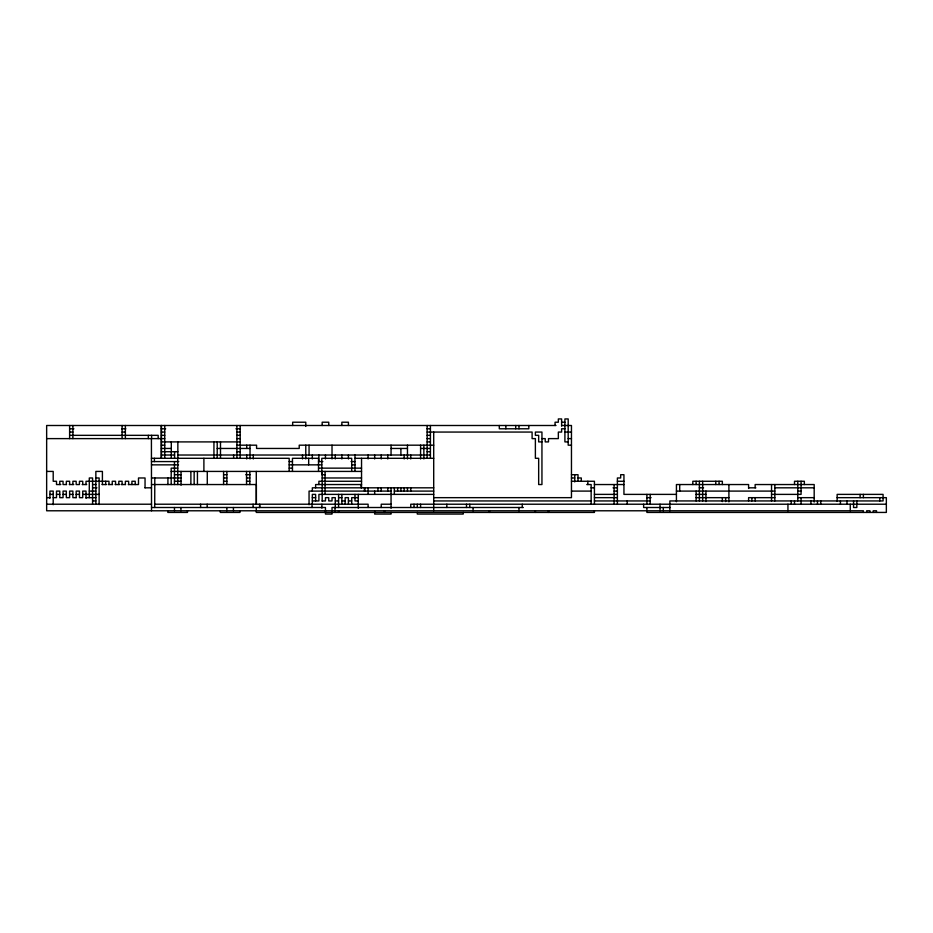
<?xml version="1.0" encoding="UTF-8"?>
<svg xmlns="http://www.w3.org/2000/svg" width="933" height="933" viewBox="0 0 933 933"><rect width="100%" height="100%" fill="white"/><g stroke="black" fill="none" stroke-linecap="round" stroke-linejoin="round"><path stroke-width="1.4" d="M561.619 422.217L564.908 422.217M555.998 425.495L46.65 425.495L46.65 510.783L863.387 510.783L863.387 512.427M561.619 425.495L571.462 425.495L571.462 497.662L433.705 497.662M69.613 428.783L73.894 428.783M121.628 428.783L125.838 428.783M161.327 428.783L165.654 428.783M235.956 428.783L240.178 428.783M427.034 428.783L430.416 428.783M564.908 428.783L561.619 428.783L561.619 432.061L558.342 432.061L558.342 438.615L548.499 438.615L548.499 441.904L545.222 441.904L545.222 438.615L541.945 438.615M69.613 432.061L72.891 432.061M122.095 432.061L125.372 432.061M161.456 432.061L164.733 432.061M236.9 432.061L240.178 432.061M427.139 432.061L532.102 432.061L532.102 438.615L535.379 438.615L535.379 458.301L538.668 458.301L538.668 484.542L541.945 484.542L541.945 432.061L535.379 432.061L535.379 435.338L538.668 435.338L538.668 441.904L541.945 441.904M564.908 432.061L571.462 432.061M69.613 435.338L158.178 435.338L158.178 438.615M161.456 435.338L164.733 435.338M236.9 435.338L240.178 435.338M427.139 435.338L430.416 435.338M46.65 438.615L161.257 438.615M161.456 438.615L164.733 438.615M236.9 438.615L240.178 438.615M427.139 438.615L430.416 438.615M568.185 438.615L571.462 438.615M161.456 441.904L240.178 441.904M427.139 441.904L430.416 441.904M568.185 441.904L564.908 441.904L564.908 418.94L568.185 418.94L568.185 445.181L571.462 445.181M161.456 445.181L164.733 445.181M236.9 445.181L256.575 445.181L256.575 448.458L299.213 448.458L299.213 445.181L433.705 445.181M161.456 448.458L171.299 448.458M217.214 448.458L250.021 448.458M391.055 448.458L407.464 448.458M420.585 448.458L430.416 448.458M161.456 451.735L177.853 451.735M236.9 451.735L240.178 451.735M427.139 451.735L430.416 451.735M161.456 455.024L174.576 455.024M177.853 455.024L430.416 455.024M151.414 458.301L289.183 458.301L289.183 471.422M354.983 458.301L433.705 458.301M151.519 461.578L178.798 461.578M289.183 461.578L292.461 461.578M318.515 461.578L322.83 461.578M351.041 461.578L354.983 461.578M151.519 464.856L178.483 464.856M289.183 464.856L321.792 464.856M351.694 464.856L354.983 464.856M177.76 468.144L171.194 468.144L171.194 484.542M289.183 468.144L292.461 468.144M318.515 468.144L361.538 468.144M46.65 471.422L53.204 471.422L53.204 481.265L56.493 481.265L56.493 484.542L60.808 484.542M171.194 471.422L361.538 471.422M174.471 474.699L181.037 474.699M223.582 474.699L226.859 474.699M245.811 474.699L250.184 474.699M325.069 474.699L321.792 474.699L321.792 458.301L351.694 458.301L351.694 471.422M571.462 474.699L578.017 474.699L578.017 481.265M95.854 477.976L99.131 477.976L99.131 504.59M151.519 477.976L181.037 477.976M223.582 477.976L226.859 477.976M246.545 477.976L249.822 477.976M322.177 477.976L361.538 477.976M571.462 477.976L574.74 477.976M578.017 477.976L581.306 477.976L581.306 481.265M174.471 481.265L181.037 481.265M223.582 481.265L226.859 481.265M246.545 481.265L249.822 481.265M361.538 481.265L318.899 481.265L318.899 484.542M571.462 481.265L594.426 481.265L594.426 504.217M617.389 481.265L623.944 481.265M66.558 484.542L63.047 484.542L63.047 481.265L59.77 481.265L59.77 484.542M69.322 484.542L73.754 484.542M82.162 484.542L86.699 484.542M92.577 484.542L95.854 484.542M102.047 484.542L106.42 484.542M108.286 484.542L112.601 484.542M115.167 484.542L119.541 484.542M121.232 484.542L125.547 484.542M128.287 484.542L138.492 484.542L138.492 477.976L145.047 477.976L145.047 487.819M151.519 484.542L256.377 484.542L256.377 504.217M361.538 484.542L315.622 484.542L315.622 487.819M586.764 484.542L591.149 484.542L591.149 504.217M594.426 484.542L623.944 484.542M92.577 487.819L96.939 487.819M144.953 487.819L151.519 487.819M433.705 487.819L312.333 487.819L312.333 491.096M591.149 487.819L594.426 487.819M613.051 487.819L617.389 487.819M699.26 487.819L703.587 487.819M748.593 487.819L755.87 487.819M774.833 487.819L814.182 487.819M89.288 491.096L95.854 491.096M391.055 491.096L309.056 491.096L309.056 504.765M394.344 491.096L433.705 491.096M571.462 491.096L591.149 491.096M614.101 491.096L617.389 491.096M676.425 491.096L774.833 491.096M797.785 491.096L801.074 491.096M49.927 494.385L53.204 494.385M56.493 494.385L59.77 494.385M63.047 494.385L66.336 494.385M69.613 494.385L72.891 494.385M76.168 494.385L79.445 494.385M82.734 494.385L99.131 494.385M433.705 494.385L318.899 494.385L318.899 500.939L312.333 500.939M594.426 494.385L617.389 494.385M676.425 494.385L623.944 494.385L623.944 474.699L620.667 474.699L620.667 477.976L617.389 477.976L617.389 504.217M696.111 494.385L705.943 494.385M771.544 494.385L801.074 494.385L801.074 481.265M46.65 497.662L49.927 497.662M53.216 497.662L56.493 497.662L56.493 491.096L59.77 491.096L59.77 497.662L63.047 497.662L63.047 491.096L66.336 491.096L66.336 497.662L69.613 497.662L69.613 491.096L72.891 491.096L72.891 497.662L76.168 497.662M86.011 497.662L95.854 497.662M312.333 497.662L315.622 497.662M338.574 497.662L341.863 497.662M358.26 497.662L351.694 497.662L351.694 504.217M594.426 497.662L617.389 497.662M646.779 497.662L651.106 497.662M696.111 497.662L728.906 497.662M774.833 497.662L748.593 497.662L748.593 500.939M797.785 497.662L814.182 497.662M837.146 497.662L886.35 497.662L886.35 512.427L646.907 512.427L646.907 507.505M92.577 500.939L95.854 500.939M322.177 500.939L325.454 500.939L325.454 497.662L328.743 497.662L328.743 500.939L332.02 500.939L332.02 497.662L335.297 497.662L335.297 507.505M335.297 500.939L338.574 500.939M341.863 500.939L345.14 500.939M348.417 500.939L351.694 500.939M358.26 500.939L354.983 500.939L354.983 494.385M433.705 500.939L591.149 500.939M594.426 500.939L650.184 500.939M46.65 504.217L151.519 504.217M154.703 504.217L368.103 504.217L368.103 507.505M391.055 504.217L381.224 504.217L381.224 507.505M886.35 504.217L410.742 504.217L410.742 507.505M151.519 507.505L325.454 507.505L325.454 514.06L332.02 514.06L332.02 507.505L523.355 507.505M670.221 507.505L643.63 507.505L643.63 504.217M883.073 497.196L883.073 494.385L837.146 494.385L837.146 501.406M883.073 497.662L883.073 500.939L669.871 500.939L669.871 510.783M879.796 497.662L879.796 500.939M876.507 512.427L876.507 510.783L873.23 510.783L873.23 512.427M869.953 512.427L869.953 510.783L866.664 510.783L866.664 512.427M863.387 494.385L863.387 497.662M860.109 494.385L860.109 497.662M856.832 500.939L856.832 507.505L853.555 507.505L853.555 500.939M850.266 504.217L850.266 510.783M846.989 500.939L846.989 504.217M840.423 500.939L840.423 504.217M820.748 500.939L820.748 504.217M817.471 500.939L817.471 504.217M814.182 502.036L814.182 484.542L755.147 484.542L755.147 487.819M810.905 500.939L810.905 504.217M804.351 484.542L804.351 481.265L794.508 481.265L794.508 484.542M801.074 497.662L801.074 504.217M797.785 481.265L797.785 500.939M794.508 500.939L794.508 504.217M791.231 500.939L791.231 504.217M787.942 504.217L787.942 510.783M774.833 484.542L774.833 500.939M771.544 484.542L771.544 500.939M755.147 497.662L755.147 500.939M751.87 497.662L751.87 500.939M748.593 488.472L748.593 484.542L676.425 484.542L676.425 501.756M728.906 484.542L728.906 501.872M725.629 497.662L725.629 501.592M722.352 484.542L722.352 481.265L692.822 481.265L692.822 484.542M722.352 497.662L722.352 501.592M719.063 481.265L719.063 484.542M715.786 481.265L715.786 484.542M705.943 491.096L705.943 501.592M702.666 481.265L702.666 500.939M699.388 481.265L699.388 500.939M696.111 481.265L696.111 484.542M696.111 491.096L696.111 500.939M679.702 484.542L679.702 491.096M663.305 507.505L663.305 510.783M660.028 504.217L660.028 510.783M650.184 494.385L650.184 504.217M646.907 494.385L646.907 504.217M627.221 500.939L627.221 504.217M614.101 484.542L614.101 504.217M594.426 510.783L594.426 512.427L256.283 512.427L256.283 507.505M587.86 481.265L587.86 484.542M574.74 474.699L574.74 481.918M561.619 426.159L561.619 418.94L558.342 418.94L558.342 422.217L555.065 422.217L555.065 425.495M548.499 510.783L548.499 512.427M535.379 510.783L535.379 512.427M528.824 425.495L528.824 428.783L499.307 428.783L499.307 425.495M522.258 504.217L522.258 507.505M518.981 425.495L518.981 428.783M518.981 507.505L518.981 510.783M515.704 425.495L515.704 428.783M505.861 425.495L505.861 428.783M489.463 510.783L489.463 512.427M473.066 507.505L473.066 510.783M469.777 504.217L469.777 507.505M466.5 504.217L466.5 507.505M463.223 512.427L463.223 514.06L417.296 514.06L417.296 512.427M446.825 504.217L446.825 507.505M433.705 432.061L433.705 510.783M430.416 425.495L430.416 458.301M427.139 425.495L427.139 458.301M423.862 445.181L423.862 458.954M420.585 445.181L420.585 458.954M420.585 504.217L420.585 507.505M417.296 504.217L417.296 507.505M414.019 504.217L414.019 507.505M410.742 455.024L410.742 458.954M410.742 487.819L410.742 491.096M407.464 445.181L407.464 458.954M407.464 487.819L407.464 491.096M404.176 455.024L404.176 458.954M404.176 487.819L404.176 491.096M400.898 448.458L400.898 455.024M400.898 487.819L400.898 491.096M397.621 487.819L397.621 491.096M394.344 487.819L394.344 494.385M391.055 445.181L391.055 455.024M391.055 487.819L391.055 508.263M391.055 512.427L391.055 514.06L374.658 514.06L374.658 511.249M387.778 455.024L387.778 458.954M387.778 487.819L387.778 491.096M384.501 510.783L384.501 512.427M381.224 455.024L381.224 458.954M381.224 487.819L381.224 491.096M377.935 487.819L377.935 491.096M374.658 455.024L374.658 458.954M374.658 491.096L374.658 494.385M368.103 455.024L368.103 458.954M368.103 487.819L368.103 494.385M364.815 487.819L364.815 491.096M364.43 487.819L364.43 491.096M361.538 458.301L361.538 487.819M361.153 484.542L361.153 487.819M358.26 494.385L358.26 508.322M354.983 455.024L354.983 471.422M348.417 425.495L348.417 422.217L341.863 422.217L341.863 425.495M348.417 455.024L348.417 458.954M348.417 504.217L348.417 497.662L345.14 497.662L345.14 504.217M341.863 455.024L341.863 458.954M341.863 494.385L341.863 504.217M338.574 494.385L338.574 507.505M338.574 510.783L338.574 512.427M335.297 455.024L335.297 458.954M335.297 510.783L335.297 512.427M335.005 507.505L335.005 510.783M332.02 445.181L332.02 458.954M328.743 425.495L328.743 422.217L322.177 422.217L322.177 425.495M325.454 455.024L325.454 458.954M325.069 471.422L325.069 494.385M322.177 471.422L322.177 501.219M321.885 504.217L321.885 508.158M318.899 455.024L318.899 461.578M318.515 471.422L318.515 458.301L292.461 458.301L292.461 471.422M315.622 500.939L315.622 494.385L312.333 494.385L312.333 504.217M312.333 455.024L312.333 458.954M312.042 504.217L312.042 507.505M309.056 445.181L309.056 455.024M308.671 458.301L308.671 464.856M305.779 426.439L305.779 422.217L292.659 422.217L292.659 425.495M305.779 445.181L305.779 458.954M302.502 455.024L302.502 458.954M256.283 471.422L256.283 504.217M253.298 455.024L253.298 458.954M253.1 504.217L253.1 507.505M250.021 445.181L250.021 458.954M249.822 471.422L249.822 484.542M246.732 445.181L246.732 448.458M246.732 455.024L246.732 458.954M246.545 471.422L246.545 484.542M240.178 425.495L240.178 458.301M239.979 510.783L239.979 512.427L220.305 512.427L220.305 510.783M236.9 425.495L236.9 458.301M233.612 455.024L233.612 458.301M233.425 507.505L233.425 510.783M226.859 471.422L226.859 484.542M226.859 507.505L226.859 510.783M223.582 471.422L223.582 484.542M220.491 441.904L220.491 458.301M217.214 441.904L217.214 458.301M213.937 441.904L213.937 458.301M207.278 471.422L207.278 484.542M207.184 504.217L207.184 507.505M203.895 458.301L203.895 471.422M200.618 504.217L200.618 507.505M197.434 471.422L197.434 484.542M194.157 471.422L194.157 484.542M190.88 471.422L190.88 484.542M187.498 510.783L187.498 512.427L167.823 512.427L167.823 510.783M181.037 471.422L181.037 485.195M180.944 507.505L180.944 510.783M177.853 441.904L177.853 458.301M177.76 458.301L177.76 484.542M174.576 451.735L174.576 458.301M174.471 461.578L174.471 484.542M174.471 507.505L174.471 510.783M171.299 441.904L171.299 458.301M167.917 477.976L167.917 484.542M164.733 425.495L164.733 458.301M161.456 425.495L161.456 458.301M161.257 425.495L161.257 458.301M154.796 477.976L154.703 507.505M154.412 458.301L154.412 461.578M151.613 435.338L151.613 438.615M151.414 438.615L151.519 510.783M148.335 435.338L148.335 438.615M135.215 484.542L135.215 481.265L131.926 481.265L131.926 484.542M128.649 484.542L128.649 481.265L125.372 481.265L125.372 484.542M125.372 425.495L125.372 438.615M122.095 425.495L122.095 438.615M122.095 484.542L122.095 481.265L118.818 481.265L118.818 484.542M115.529 484.542L115.529 481.265L112.252 481.265L112.252 484.542M108.974 484.542L108.974 481.265L86.011 481.265L86.011 484.542M105.686 481.265L105.686 484.542M102.408 484.542L102.408 471.422L95.854 471.422L95.854 504.217M92.577 504.217L92.577 477.976L89.288 477.976L89.288 497.662M86.011 498.315L86.011 491.096L82.734 491.096L82.734 497.662L79.457 497.662L79.457 491.096L76.168 491.096L76.168 497.662M82.734 484.542L82.734 481.265L79.445 481.265L79.445 484.542L76.168 484.542L76.168 481.265L72.891 481.265L72.891 484.542M72.891 425.495L72.891 438.615M69.613 425.495L69.613 438.615M69.613 484.542L69.613 481.265L66.336 481.265L66.336 484.542M53.204 504.695L53.216 491.096L49.927 491.096L49.927 498.315M259.666 507.505L259.666 504.217L259.561 507.505"/></g></svg>
